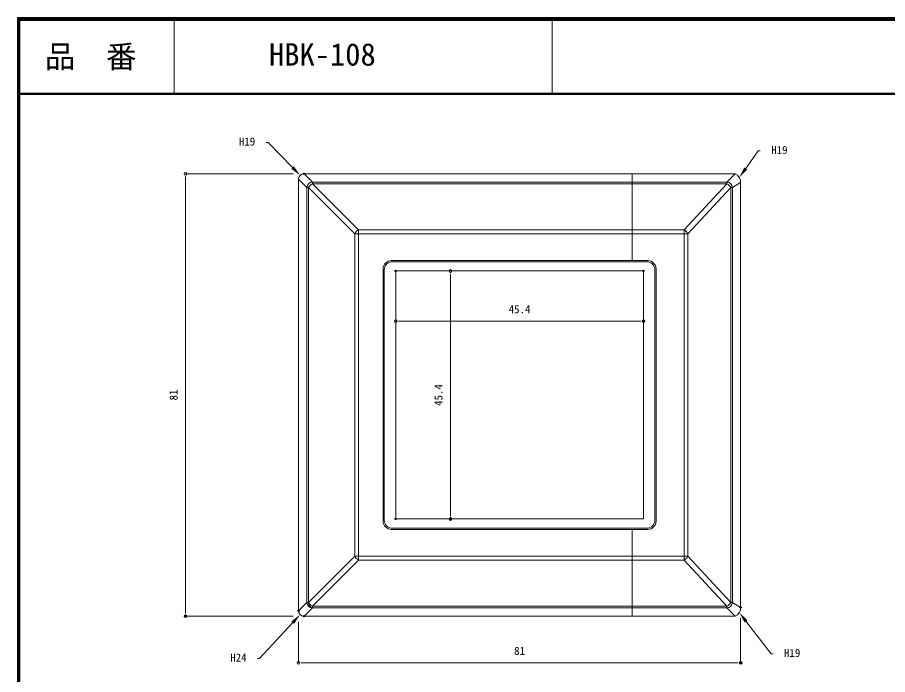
# Model space of a CAD drawing. Units: millimetres, scale not verified. Extents: x -140 to 140, y -96 to 96.
# Drawn here: x -140.5 to 18.9, y -24.6 to 95.7 of the extents above; entities that cross this region are included whole.
import ezdxf
from ezdxf.enums import TextEntityAlignment as Align

# ---------------------------------------------------------------- set-up
doc = ezdxf.new("R2010")
doc.units = ezdxf.units.MM
doc.header["$LTSCALE"] = 0.5
doc.header["$PDMODE"] = 32
doc.header["$PDSIZE"] = 0.25
for name, color, linetype, lineweight in [('0-0_0', 7, 'Continuous', 18), ('0-2_一般', 3, 'Continuous', 18), ('0-5_GREEN', 3, 'Continuous', 18), ('0-6_1手摺寸法', 7, 'Continuous', 18)]:
    doc.layers.add(name, color=color, linetype=linetype, lineweight=lineweight)
doc.layers.add('0-1_Defpoints', color=7, linetype='Continuous')
doc.styles.add('ＭＳ ゴシック', font='')
doc.styles.get('ＭＳ ゴシック').set_extended_font_data('MS Gothic')

# ---------------------------------------------------------------- blocks, each defined once
blk = doc.blocks.new('_DOT')
at = {"layer": '0-0_0', "lineweight": 9}
blk.add_line((-0.5, 0), (-1, 0), dxfattribs=at)
blk.add_circle((0, 0), 0.25, dxfattribs=at)
blk.add_circle((0, 0), 0.25, dxfattribs=at)
blk = doc.blocks.new('D8')
at = {"layer": '0-1_Defpoints'}
for p in [(-112.1371, 57.5035), (-133.8689, -23.4825), (-112.1371, -23.4825)]:
    blk.add_point(p, dxfattribs=at)
at = {"layer": '0-2_一般'}
for p, q in [((-114.1371, 57.5035), (-133.8689, 57.5035)), ((-133.8689, 56.5035), (-133.8689, -22.4825)), ((-114.1371, -23.4825), (-133.8689, -23.4825))]:
    blk.add_line(p, q, dxfattribs=at)
for p, rotation in [((-133.8689, 57.5035), 90), ((-133.8689, -23.4825), 270)]:
    blk.add_blockref('_DOT', p, dxfattribs=dict(at, rotation=rotation))
at = {"layer": '0-2_一般', "color": 7, "style": 'ＭＳ ゴシック'}
blk.add_text('81', height=1.466, rotation=90, dxfattribs=at).set_placement((-134.8689, 16.0105), align=Align.BOTTOM_LEFT)
blk = doc.blocks.new('D9')
at = {"layer": '0-1_Defpoints'}
for p in [(-32.1386, -21.8723), (-113.1386, -22.495), (-32.1386, -32.0148)]:
    blk.add_point(p, dxfattribs=at)
at = {"layer": '0-2_一般'}
for p, q in [((-32.1386, -23.8723), (-32.1386, -32.0148)), ((-113.1386, -24.495), (-113.1386, -32.0148)), ((-112.1386, -32.0148), (-33.1386, -32.0148))]:
    blk.add_line(p, q, dxfattribs=at)
at = {"layer": '0-2_一般', "rotation": 180}
blk.add_blockref('_DOT', (-113.1386, -32.0148), dxfattribs=at)
at = {"layer": '0-2_一般'}
blk.add_blockref('_DOT', (-32.1386, -32.0148), dxfattribs=at)
at = {"layer": '0-2_一般', "color": 7, "style": 'ＭＳ ゴシック'}
blk.add_text('81', height=1.466, dxfattribs=at).set_placement((-73.6386, -31.0148), align=Align.BOTTOM_LEFT)
blk = doc.blocks.new('D12')
at = {"layer": '0-1_Defpoints'}
for p in [(-95.3386, 39.7105), (-49.9386, 39.7105), (-49.9386, 30.5323)]:
    blk.add_point(p, dxfattribs=at)
at = {"layer": '0-2_一般'}
for p, q in [((-95.3386, 37.7105), (-95.3386, 30.5323)), ((-49.9386, 37.7105), (-49.9386, 30.5323)), ((-94.3386, 30.5323), (-50.9386, 30.5323))]:
    blk.add_line(p, q, dxfattribs=at)
at = {"layer": '0-2_一般', "rotation": 180}
blk.add_blockref('_DOT', (-95.3386, 30.5323), dxfattribs=at)
at = {"layer": '0-2_一般'}
blk.add_blockref('_DOT', (-49.9386, 30.5323), dxfattribs=at)
at = {"layer": '0-2_一般', "color": 7, "style": 'ＭＳ ゴシック'}
blk.add_text('45.4', height=1.466, dxfattribs=at).set_placement((-74.6386, 31.5323), align=Align.BOTTOM_LEFT)
blk = doc.blocks.new('D13')
at = {"layer": '0-1_Defpoints'}
for p in [(-95.3386, 39.7105), (-95.3386, -5.6895), (-85.3225, -5.6895)]:
    blk.add_point(p, dxfattribs=at)
at = {"layer": '0-2_一般'}
for p, q in [((-93.3386, 39.7105), (-85.3225, 39.7105)), ((-85.3225, 38.7105), (-85.3225, -4.6895)), ((-93.3386, -5.6895), (-85.3225, -5.6895))]:
    blk.add_line(p, q, dxfattribs=at)
for p, rotation in [((-85.3225, 39.7105), 90), ((-85.3225, -5.6895), 270)]:
    blk.add_blockref('_DOT', p, dxfattribs=dict(at, rotation=rotation))
at = {"layer": '0-2_一般', "color": 7, "style": 'ＭＳ ゴシック'}
blk.add_text('45.4', height=1.466, rotation=90, dxfattribs=at).set_placement((-86.3225, 15.0105), align=Align.BOTTOM_LEFT)

msp = doc.modelspace()

# ---------------------------------------------------------------- linework, layer by layer
at = {"layer": '0-0_0'}
for p, q in [((-87.9789, 67.0387), (-86.4463, 65.5061)), ((-27.8804, 67.0387), (-87.9789, 67.0387)), ((-8.968, 67.0387), (-27.8804, 67.0387)), ((-27.8804, 65.5061), (-27.8804, 67.0387)), ((-10.4918, 65.5061), (-8.968, 67.0387)), ((-87.4409, 64.5116), (-88.9804, 66.0511)), ((-88.9804, 66.0511), (-88.9804, -12.9598)), ((-86.4463, 65.2187), (-86.4463, 65.5061)), ((-86.4463, 65.5061), (-27.8804, 65.5061)), ((-27.8804, 65.5061), (-10.4918, 65.5061)), ((-27.8804, 65.2187), (-27.8804, 65.5061)), ((-10.4918, 65.5061), (-10.4918, 65.2187)), ((-7.9804, 65.4284), (-9.4973, 64.5116)), ((-7.9804, 65.4284), (-7.9804, -12.3371)), ((-87.1534, 64.5116), (-87.4409, 64.5116)), ((-78.6967, 56.0549), (-87.1534, 64.5116)), ((-87.1534, 64.5116), (-87.1534, -11.4203)), ((-86.4463, 65.2187), (-77.9896, 56.762)), ((-27.8804, 65.2187), (-86.4463, 65.2187)), ((-10.4918, 65.2187), (-27.8804, 65.2187)), ((-27.8804, 56.762), (-27.8804, 65.2187)), ((-18.3485, 56.762), (-10.4918, 65.2187)), ((-9.7847, 64.5116), (-17.6414, 56.0549)), ((-9.7847, -11.4203), (-9.7847, 64.5116)), ((-9.7847, 64.5116), (-9.4973, 64.5116)), ((-9.4973, 64.5116), (-9.4973, -11.4203)), ((-77.9896, 56.0549), (-78.6967, 56.0549)), ((-77.9896, 56.762), (-27.8804, 56.762)), ((-27.8804, 56.0549), (-27.8804, 51.1457)), ((-18.3485, 56.0549), (-17.6414, 56.0549)), ((-18.3485, -2.9636), (-18.3485, 56.0549)), ((-17.6414, 56.0549), (-17.6414, -2.9636)), ((-27.8804, 51.1457), (-71.9804, 51.1457)), ((-24.9804, 51.1457), (-27.8804, 51.1457)), ((-73.4804, 49.6457), (-73.4804, 3.4457)), ((-73.2804, 49.4457), (-73.2804, 3.6457)), ((-25.1804, 50.9457), (-71.7804, 50.9457)), ((-23.6804, 3.6457), (-23.6804, 49.4457)), ((-23.4804, 3.4457), (-23.4804, 49.6457)), ((-71.9804, 1.9457), (-27.8804, 1.9457)), ((-71.7804, 2.1457), (-25.1804, 2.1457)), ((-27.8804, 1.9457), (-27.8804, -2.9636)), ((-27.8804, 1.9457), (-24.9804, 1.9457)), ((-87.1534, -11.4203), (-78.6967, -2.9636)), ((-77.9896, -2.9636), (-27.8804, -2.9636)), ((-27.8804, -2.9636), (-18.3485, -2.9636)), ((-18.3485, -2.9636), (-17.6414, -2.9636)), ((-17.6414, -2.9636), (-9.7847, -11.4203)), ((-77.9896, -3.6707), (-86.4463, -12.1274)), ((-27.8804, -3.6707), (-27.8804, -12.1274)), ((-10.4918, -12.1274), (-18.3485, -3.6707)), ((-88.9804, -12.9598), (-87.4409, -11.4203)), ((-86.4463, -12.4148), (-87.9789, -13.9473)), ((-86.4463, -12.1274), (-27.8804, -12.1274)), ((-86.4463, -12.1274), (-86.4463, -12.4148)), ((-27.8804, -12.4148), (-86.4463, -12.4148)), ((-27.8804, -12.1274), (-10.4918, -12.1274)), ((-27.8804, -12.4148), (-27.8804, -13.9473)), ((-10.4918, -12.1274), (-10.4918, -12.4148)), ((-8.968, -13.9473), (-10.4918, -12.4148)), ((-9.7847, -11.4203), (-9.4973, -11.4203)), ((-9.4973, -11.4203), (-7.9804, -12.3371)), ((-27.8804, -13.9473), (-87.9789, -13.9473)), ((-8.968, -13.9473), (-27.8804, -13.9473))]:
    msp.add_line(p, q, dxfattribs=at)
for points in [[(-87.1534, -11.4203), (-87.4409, -11.4203), (-87.4409, 64.5116)], [(-77.9896, 56.0549), (-77.9896, -2.9636), (-78.6967, -2.9636), (-78.6967, 56.0549)], [(-27.8804, 56.0549), (-77.9896, 56.0549), (-77.9896, 56.762)], [(-27.8804, -3.6707), (-77.9896, -3.6707), (-77.9896, -2.9636)], [(-18.3485, -2.9636), (-18.3485, -3.6707), (-27.8804, -3.6707), (-27.8804, -2.9636)], [(-10.4918, -12.4148), (-27.8804, -12.4148), (-27.8804, -12.1274)]]:
    msp.add_lwpolyline(points, dxfattribs=at)
for points in [[(-27.8804, 56.762), (-18.3485, 56.762), (-18.3485, 56.0549), (-27.8804, 56.0549)], [(-25.7804, 49.2457), (-71.1804, 49.2457), (-71.1804, 3.8457), (-25.7804, 3.8457)]]:
    msp.add_lwpolyline(points, close=True, dxfattribs=at)
for centre, radius, start, end in [((-86.4335, 64.4988), 1.0074, 90.72961, 179.27017), ((-10.5046, 64.4988), 1.0074, 0.72983, 89.27039), ((-85.6938, 63.7591), 1.6422, 117.27343, 152.72626), ((-11.2443, 63.7591), 1.6422, 27.27374, 62.72657), ((-77.2371, 55.3024), 1.6422, 117.27329, 152.72671), ((-19.101, 55.3024), 1.6422, 27.27329, 62.72671), ((-71.9804, 49.6457), 1.5, 90, 180), ((-24.9804, 49.6457), 1.5, 0, 90), ((-71.7804, 49.4457), 1.5, 90, 180), ((-25.1804, 49.4457), 1.5, 0, 90), ((-71.9804, 3.4457), 1.5, 180, 270), ((-71.7804, 3.6457), 1.5, 180, 270), ((-25.1804, 3.6457), 1.5, 270, 0), ((-24.9804, 3.4457), 1.5, 270, 0), ((-77.2372, -2.2111), 1.6421, 207.27321, 242.72709), ((-19.101, -2.2111), 1.6421, 297.27291, 332.72679), ((-86.4335, -11.4074), 1.0074, 180.72961, 269.27018), ((-86.1767, -11.4744), 0.9782, 176.82543, 254.00028), ((-85.6939, -10.6678), 1.6421, 207.27321, 242.72709), ((-10.5046, -11.4074), 1.0074, 270.72982, 359.27039), ((-11.2442, -10.6678), 1.6421, 297.27291, 332.72679)]:
    msp.add_arc(centre, radius, start, end, dxfattribs=at)
for centre, major_axis, ratio, start_param, end_param in [((-87.9678, 66.0331), (0.8398, -0.5768), 0.980946, 2.1746243, 3.73449421), ((-9.0792, 65.8547), (-0.6887, 1.1531), 0.747423, 3.94822407, 5.50809398), ((-9.0792, -12.7634), (0.6887, 1.1531), 0.747423, 3.91668398, 5.47655389), ((-87.9678, -12.9418), (0.8398, 0.5768), 0.980946, 2.5486911, 4.10856101)]:
    msp.add_ellipse(centre, major_axis=major_axis, ratio=ratio, start_param=start_param, end_param=end_param, dxfattribs=at)
at = {"layer": '0-5_GREEN'}
for p, q in [((140.4922, 95.6679), (-140.4878, 95.6679)), ((140.3522, 95.5279), (-140.3828, 95.5279)), ((140.2122, 95.3879), (-140.2778, 95.3879)), ((140.0722, 95.2479), (-140.1728, 95.2479)), ((139.9322, 95.1079), (-140.0678, 95.1079)), ((-111.7431, 95.1079), (-111.7431, 81.5279)), ((-42.5023, 95.2963), (-42.5023, 81.7163)), ((139.9322, 81.8079), (-140.1728, 81.8079)), ((139.9322, 81.6679), (-140.1728, 81.6679)), ((139.9322, 81.5279), (-140.1728, 81.5279))]:
    msp.add_line(p, q, dxfattribs=at)
for points in [[(-140.4878, 95.6679), (-140.4878, -95.6629), (140.4922, -95.6629)], [(-140.3828, 95.5279), (-140.3828, -95.5579), (140.3522, -95.5579)], [(-140.2778, 95.3879), (-140.2778, -95.4529), (140.2122, -95.4529)], [(-140.1728, 95.2479), (-140.1728, -95.3479), (140.0722, -95.3479)], [(-140.0678, 95.1079), (-140.0678, -95.2429), (139.9322, -95.2429)]]:
    msp.add_lwpolyline(points, dxfattribs=at)
at = {"layer": '0-6_1手摺寸法', "color": 3}
for p, q in [((-94.5499, 72.7753), (-94.9099, 72.7753)), ((-90.0818, 68.1871), (-94.5499, 72.7753)), ((-7.0525, 67.9953), (-4.7432, 71.2187)), ((-4.7432, 71.2187), (-4.3832, 71.2187)), ((-90.0456, -15.1301), (-96.1316, -21.6998)), ((-7.007, -14.879), (-2.4016, -20.8618)), ((-96.1316, -21.6998), (-96.4916, -21.6998)), ((-2.4016, -20.8618), (-2.0416, -20.8618))]:
    msp.add_line(p, q, dxfattribs=at)
at = {"layer": '0-6_1手摺寸法'}
for points in [[(-89.843, 68.4196), (-88.6865, 66.7542), (-90.3206, 67.9545)], [(-6.7816, 67.8011), (-8.2173, 66.3695), (-7.3235, 68.1894)], [(-90.2902, -14.9036), (-88.6865, -13.6629), (-89.8011, -15.3566)], [(-7.2712, -15.0823), (-8.227, -13.2942), (-6.7429, -14.6757)]]:
    msp.add_solid(points, dxfattribs=at)

# ---------------------------------------------------------------- block references
at = {"layer": '0-2_一般'}
for name in ['D8', 'D13', 'D12', 'D9']:
    msp.add_blockref(name, (24.1582, 9.5352), dxfattribs=at)

# ---------------------------------------------------------------- texts
at = {"layer": '0-5_GREEN', "color": 7, "style": 'ＭＳ ゴシック'}
for s, p in [('品\u3000番', (-135.4615, 85.2086)), ('HBK-108', (-94.3894, 85.6121))]:
    msp.add_text(s, height=4.106, dxfattribs=at).set_placement(p, align=Align.BOTTOM_LEFT)
at = {"layer": '0-6_1手摺寸法', "style": 'ＭＳ ゴシック'}
for s, p in [('H19', (-99.9099, 71.7753)), ('H19', (-2.3832, 70.2187)), ('H19', (-0.0416, -21.8618)), ('H24', (-101.4916, -22.6998))]:
    msp.add_text(s, height=1.466, dxfattribs=at).set_placement(p, align=Align.BOTTOM_LEFT)

doc.saveas('drawing.dxf')
